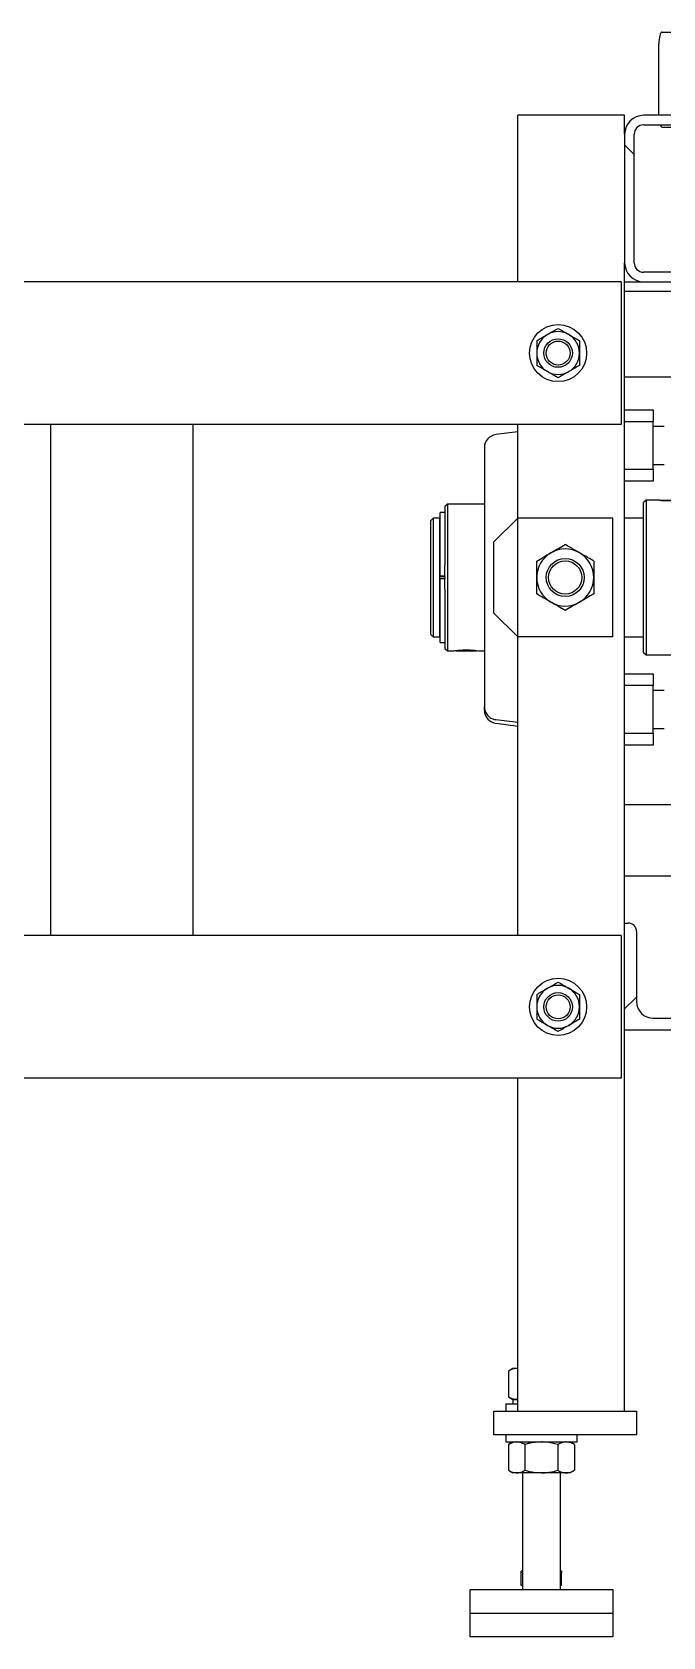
# Model space of a CAD drawing. Header units: millimetres. Extents: x 0 to 11880, y 0 to 8400.
# Drawn here: x 2892 to 3157, y 4853 to 5528 of the extents above; entities that cross this region are included whole.
import ezdxf

# ---------------------------------------------------------------- set-up
doc = ezdxf.new("R2010")
doc.units = ezdxf.units.MM
doc.header["$LTSCALE"] = 20

msp = doc.modelspace()

# ---------------------------------------------------------------- hatches: boundary and pattern name
at = {"linetype": 'Continuous', "lineweight": 18}
h = msp.add_hatch(dxfattribs=at)
h.set_pattern_fill('ANSI31', scale=20, angle=90, style=0)
edge = h.paths.add_edge_path(flags=0)
edge.add_line((3149.02, 5422.53), (3191.02, 5422.53))
edge.add_line((3191.02, 5422.53), (3191.02, 5426.53))
edge.add_line((3191.02, 5426.53), (3149.02, 5426.53))
edge.add_arc((3149.02, 5430.53), 4, 180, 270, ccw=False)
edge.add_line((3145.02, 5430.53), (3145.02, 5484.53))
edge.add_arc((3149.02, 5484.53), 4, 90, 180, ccw=False)
edge.add_line((3149.02, 5488.53), (3162.02, 5488.53))
edge.add_arc((3162.02, 5496.53), 8, 270, 360)
edge.add_line((3170.02, 5496.53), (3170.02, 5527.53))
edge.add_line((3170.02, 5527.53), (3166.02, 5527.53))
edge.add_line((3166.02, 5527.53), (3166.02, 5496.53))
edge.add_arc((3162.02, 5496.53), 4, 270, 360, ccw=False)
edge.add_line((3162.02, 5492.53), (3149.02, 5492.53))
edge.add_arc((3149.02, 5484.53), 8, 90, 180)
edge.add_line((3141.02, 5484.53), (3141.02, 5430.53))
edge.add_arc((3149.02, 5430.53), 8, 180, 270)
h = msp.add_hatch(dxfattribs=at)
h.set_pattern_fill('ANSI31', scale=20, style=0)
edge = h.paths.add_edge_path(flags=0)
edge.add_line((3141.02, 5107.75), (3186.02, 5107.75))
edge.add_line((3186.02, 5107.75), (3186.02, 5109.25))
edge.add_arc((3182.52, 5109.25), 3.5, 0, 90)
edge.add_line((3182.52, 5112.75), (3153.02, 5112.75))
edge.add_arc((3153.02, 5119.75), 7, 180, 270, ccw=False)
edge.add_line((3146.02, 5119.75), (3146.02, 5149.25))
edge.add_arc((3142.52, 5149.25), 3.5, 0, 90)
edge.add_line((3142.52, 5152.75), (3141.02, 5152.75))
edge.add_line((3141.02, 5152.75), (3141.02, 5107.75))

# ---------------------------------------------------------------- linework, layer by layer
at = {"color": 7, "linetype": 'Continuous', "lineweight": 25}
for p, q in [((3155.44, 5492.53), (3155.44, 5522.53)), ((3156.73, 5527.53), (3166.02, 5527.53)), ((3096.02, 5422.53), (3096.02, 5492.53)), ((3141.02, 5492.53), (3096.02, 5492.53)), ((3141.02, 5484.53), (3141.02, 5492.53)), ((3162.02, 5492.53), (3149.02, 5492.53)), ((3149.02, 5488.53), (3162.02, 5488.53)), ((3141.02, 5484.53), (3141.02, 5430.53)), ((3145.02, 5430.53), (3145.02, 5484.53)), ((3156.73, 5487.53), (3166.02, 5487.53)), ((3141.02, 5422.53), (3141.02, 5430.53)), ((3139.52, 5422.53), (2019.52, 5422.53)), ((3139.52, 5422.53), (3139.52, 5420.5)), ((3139.52, 5420.5), (3139.52, 5417.51)), ((3141.02, 5421.53), (3141.02, 5422.53)), ((3141.02, 5422.53), (3149.02, 5422.53)), ((3141.02, 5418.53), (3141.02, 5421.53)), ((3191.02, 5426.53), (3149.02, 5426.53)), ((3149.02, 5422.53), (3191.02, 5422.53)), ((3139.52, 5417.51), (3139.52, 5416.25)), ((3139.52, 5416.25), (3139.52, 5410.27)), ((3141.02, 5418.53), (3603.02, 5418.53)), ((3141.02, 5412.53), (3141.02, 5418.53)), ((3139.52, 5410.27), (3139.52, 5374.79)), ((3141.02, 5385.53), (3141.02, 5412.53)), ((3141.02, 5382.53), (3141.02, 5385.53)), ((3141.02, 5152.75), (3141.02, 5382.53)), ((3141.02, 5382.53), (3603.02, 5382.53)), ((3139.52, 5374.79), (3139.52, 5368.8)), ((3139.52, 5368.8), (3139.52, 5367.55)), ((3139.52, 5367.55), (3139.52, 5364.56)), ((3141.02, 5368.63), (3153.02, 5368.63)), ((3153.02, 5368.63), (3153.02, 5363.63)), ((3139.52, 5362.53), (2019.52, 5362.53)), ((2899.52, 5147.53), (2899.52, 5362.53)), ((2901.55, 5362.53), (2899.52, 5362.53)), ((2959.52, 5362.53), (2957.49, 5362.53)), ((2959.52, 5147.53), (2959.52, 5362.53)), ((3096.02, 5323.13), (3096.02, 5362.53)), ((3139.52, 5364.56), (3139.52, 5362.53)), ((3153.02, 5363.63), (3141.02, 5363.63)), ((3153.02, 5343.63), (3153.02, 5363.63)), ((3157.62, 5361.63), (3153.02, 5361.63)), ((3096.02, 5359.46), (3086.84, 5358.25)), ((3082.02, 5352.75), (3082.02, 5243.82)), ((3141.02, 5343.63), (3153.02, 5343.63)), ((3153.02, 5345.63), (3157.62, 5345.63)), ((3153.02, 5343.63), (3153.02, 5338.63)), ((3153.02, 5338.63), (3141.02, 5338.63)), ((3066.52, 5329.03), (3065.42, 5327.93)), ((3065.42, 5327.93), (3065.42, 5303.16)), ((3082.02, 5329.03), (3066.52, 5329.03)), ((3066.52, 5329.03), (3066.52, 5298.13)), ((3150.02, 5330.63), (3149.02, 5329.63)), ((3149.02, 5266.63), (3149.02, 5329.63)), ((3155.62, 5330.63), (3150.02, 5330.63)), ((3150.02, 5330.63), (3150.02, 5265.63)), ((3155.71, 5330.63), (3162.33, 5330.63)), ((3060.52, 5323.13), (3059.52, 5322.13)), ((3059.52, 5274.13), (3059.52, 5322.13)), ((3063.27, 5323.13), (3060.52, 5323.13)), ((3060.52, 5323.13), (3060.52, 5273.13)), ((3063.27, 5298.13), (3063.27, 5323.13)), ((3065.42, 5325.42), (3063.42, 5325.42)), ((3063.42, 5306.19), (3063.42, 5325.42)), ((3096.02, 5323.13), (3086.02, 5313.13)), ((3096.02, 5273.13), (3096.02, 5323.13)), ((3136.02, 5323.13), (3096.02, 5323.13)), ((3136.02, 5273.13), (3136.02, 5323.13)), ((3149.02, 5323.13), (3141.02, 5323.13)), ((3086.02, 5283.13), (3086.02, 5313.13)), ((3063.42, 5303.16), (3063.42, 5306.19)), ((3063.42, 5303.02), (3063.42, 5303.16)), ((3063.42, 5302.38), (3063.42, 5303.02)), ((3063.42, 5298.63), (3063.42, 5302.38)), ((3065.42, 5302.38), (3065.42, 5303.02)), ((3065.42, 5303.02), (3065.42, 5303.02)), ((3065.42, 5298.63), (3065.42, 5302.38)), ((3063.27, 5273.13), (3063.27, 5298.13)), ((3065.42, 5298.63), (3063.42, 5298.63)), ((3063.42, 5298.51), (3063.42, 5298.63)), ((3063.42, 5297.63), (3063.42, 5297.74)), ((3065.42, 5297.63), (3063.42, 5297.63)), ((3063.42, 5293.88), (3063.42, 5297.63)), ((3063.42, 5293.24), (3063.42, 5293.88)), ((3063.42, 5293.09), (3063.42, 5293.24)), ((3063.42, 5290.07), (3063.42, 5293.09)), ((3065.2, 5298.51), (3063.48, 5298.51)), ((3065.2, 5297.74), (3063.48, 5297.74)), ((3065.42, 5298.62), (3065.42, 5298.63)), ((3065.42, 5298.51), (3065.42, 5298.13)), ((3065.42, 5298.13), (3065.42, 5297.74)), ((3065.42, 5297.63), (3065.42, 5297.64)), ((3065.42, 5293.88), (3065.42, 5297.63)), ((3065.42, 5293.24), (3065.42, 5293.88)), ((3065.42, 5293.23), (3065.42, 5293.24)), ((3065.42, 5293.09), (3065.42, 5268.33)), ((3066.52, 5298.13), (3066.52, 5267.23)), ((3063.42, 5270.83), (3063.42, 5290.07)), ((3086.02, 5283.13), (3096.02, 5273.13)), ((3059.52, 5274.13), (3060.52, 5273.13)), ((3060.52, 5273.13), (3063.27, 5273.13)), ((3096.02, 5147.53), (3096.02, 5273.13)), ((3136.02, 5273.13), (3096.02, 5273.13)), ((3141.02, 5273.13), (3149.02, 5273.13)), ((3063.42, 5270.83), (3065.42, 5270.83)), ((3065.42, 5268.33), (3066.52, 5267.23)), ((3066.52, 5267.23), (3068.75, 5267.23)), ((3069.93, 5267.39), (3070.1, 5267.23)), ((3070.1, 5267.23), (3078.74, 5267.23)), ((3078.74, 5267.23), (3078.9, 5267.39)), ((3080.03, 5267.23), (3082.02, 5267.23)), ((3149.02, 5266.63), (3150.02, 5265.63)), ((3150.02, 5265.63), (3168.02, 5265.63)), ((3141.02, 5257.63), (3153.02, 5257.63)), ((3153.02, 5252.63), (3141.02, 5252.63)), ((3153.02, 5257.63), (3153.02, 5252.63)), ((3153.02, 5232.63), (3153.02, 5252.63)), ((3157.62, 5250.63), (3153.02, 5250.63)), ((3082.02, 5242.33), (3082.02, 5243.82)), ((3096.02, 5237.08), (3086.84, 5238.29)), ((3096.02, 5235.52), (3086.94, 5236.72)), ((3141.02, 5232.63), (3153.02, 5232.63)), ((3153.02, 5234.63), (3157.62, 5234.63)), ((3153.02, 5232.63), (3153.02, 5227.63)), ((3153.02, 5227.63), (3141.02, 5227.63)), ((3603.02, 5202.53), (3141.02, 5202.53)), ((3603.02, 5172.53), (3141.02, 5172.53)), ((3141.02, 5107.75), (3141.02, 5152.75)), ((3141.02, 5152.75), (3142.52, 5152.75)), ((3139.52, 5147.53), (2019.52, 5147.53)), ((2901.55, 5147.53), (2899.52, 5147.53)), ((2959.52, 5147.53), (2957.49, 5147.53)), ((3139.52, 5147.53), (3139.52, 5145.5)), ((3139.52, 5145.5), (3139.52, 5142.51)), ((3146.02, 5149.25), (3146.02, 5119.75)), ((3139.52, 5142.51), (3139.52, 5141.25)), ((3139.52, 5141.25), (3139.52, 5135.27)), ((3139.52, 5135.27), (3139.52, 5099.79)), ((3153.02, 5112.75), (3182.52, 5112.75)), ((3186.02, 5107.75), (3141.02, 5107.75)), ((3141.02, 4947.53), (3141.02, 5107.75)), ((3139.52, 5099.79), (3139.52, 5093.8)), ((3139.52, 5093.8), (3139.52, 5092.55)), ((3139.52, 5092.55), (3139.52, 5089.56)), ((3139.52, 5089.56), (3139.52, 5087.53)), ((3139.52, 5087.53), (2019.52, 5087.53)), ((3096.02, 4947.53), (3096.02, 5087.53)), ((3094.02, 4965.43), (3092.16, 4964.36)), ((3092.16, 4964.36), (3092.16, 4953.5)), ((3095.63, 4965.43), (3094.02, 4965.43)), ((3096.02, 4965.36), (3095.63, 4965.43)), ((3096.02, 4965.43), (3095.63, 4965.43)), ((3091.02, 4950.53), (3091.02, 4947.53)), ((3091.02, 4950.53), (3096.02, 4950.53)), ((3092.16, 4953.5), (3094.02, 4952.43)), ((3094.02, 4952.43), (3094.02, 4950.53)), ((3095.63, 4952.43), (3094.02, 4952.43)), ((3094.02, 4952.43), (3096.02, 4952.43)), ((3096.02, 4952.43), (3095.63, 4952.43)), ((3086.02, 4937.53), (3086.02, 4947.53)), ((3086.02, 4947.53), (3146.02, 4947.53)), ((3146.02, 4947.53), (3146.02, 4937.53)), ((3146.02, 4937.53), (3086.02, 4937.53)), ((3091.02, 4937.53), (3091.02, 4934.53)), ((3091.02, 4934.53), (3121.02, 4934.53)), ((3094.02, 4934.53), (3092.16, 4933.46)), ((3119.88, 4933.46), (3118.02, 4934.53)), ((3121.02, 4934.53), (3121.02, 4937.53)), ((3092.16, 4933.46), (3092.16, 4922.6)), ((3099.09, 4933.46), (3099.09, 4922.6)), ((3112.95, 4933.46), (3112.95, 4922.6)), ((3119.88, 4933.46), (3119.88, 4922.6)), ((3092.16, 4922.6), (3094.02, 4921.53)), ((3095.63, 4921.53), (3094.02, 4921.53)), ((3106.02, 4921.53), (3095.63, 4921.53)), ((3098.02, 4921.53), (3098.02, 4872.53)), ((3116.41, 4921.53), (3106.02, 4921.53)), ((3114.02, 4872.53), (3114.02, 4921.53)), ((3118.02, 4921.53), (3116.41, 4921.53)), ((3118.02, 4921.53), (3119.88, 4922.6)), ((3097.79, 4880.33), (3097.52, 4880.17)), ((3098.02, 4880.33), (3097.79, 4880.33)), ((3114.25, 4880.33), (3114.02, 4880.33)), ((3114.52, 4880.17), (3114.25, 4880.33)), ((3098.02, 4879.55), (3097.52, 4879.41)), ((3097.52, 4874.08), (3097.52, 4879.41)), ((3098.02, 4874.08), (3097.52, 4874.08)), ((3114.52, 4879.41), (3114.02, 4879.54)), ((3114.52, 4874.08), (3114.02, 4874.08)), ((3114.52, 4874.08), (3114.52, 4879.41)), ((3076.02, 4862.53), (3076.02, 4872.53)), ((3076.02, 4872.53), (3106.02, 4872.53)), ((3106.02, 4872.53), (3136.02, 4872.53)), ((3136.02, 4872.53), (3136.02, 4862.53)), ((3076.02, 4852.53), (3076.02, 4862.53)), ((3076.02, 4862.53), (3136.02, 4862.53)), ((3136.02, 4862.53), (3136.02, 4852.53)), ((3136.02, 4852.53), (3076.02, 4852.53))]:
    msp.add_line(p, q, dxfattribs=at)
at = {"color": 7, "linetype": 'Continuous', "lineweight": 25, "flags": 128}
for points in [[(3156.73, 5527.53), (3156.48, 5527.43), (3156.24, 5527.15), (3156.01, 5526.68), (3155.82, 5526.06), (3155.66, 5525.3), (3155.54, 5524.44), (3155.46, 5523.5), (3155.44, 5522.53)], [(3155.96, 5488.53), (3156.01, 5488.37), (3156.24, 5487.91), (3156.48, 5487.62), (3156.73, 5487.53)]]:
    msp.add_lwpolyline(points, dxfattribs=at)
at = {"color": 7, "linetype": 'Continuous', "lineweight": 25}
for centre, radius in [((3113.02, 5392.53), 12), ((3113.02, 5392.53), 6), ((3113.02, 5392.53), 5.04), ((3116.02, 5298.13), 8), ((3116.02, 5298.13), 7), ((3113.02, 5117.53), 12), ((3113.02, 5117.53), 6), ((3113.02, 5117.53), 5.04)]:
    msp.add_circle(centre, radius, dxfattribs=at)
for centre, radius, start, end in [((3149.02, 5484.53), 8, 90, 180), ((3149.02, 5484.53), 4, 90, 180), ((3149.02, 5430.53), 8, 180, 270), ((3149.02, 5430.53), 4, 180, 270), ((3113.02, 5392.53), 9, 120, 180), ((3113.02, 5392.53), 9, 60, 120), ((3113.02, 5392.53), 9, 0, 60), ((3113.02, 5392.53), 9, 180, 240), ((3113.02, 5392.53), 9, 300, 0), ((3113.02, 5392.53), 9, 240, 300), ((3087.57, 5352.75), 5.55, 97.5, 180), ((3159.02, 5363.03), 32.58, 264.01045, 275.91503), ((3063.48, 5321.84), 0.215, 180, 252.40266), ((3116.02, 5298.13), 12, 120, 180), ((3116.02, 5298.13), 12, 60, 120), ((3116.02, 5298.13), 12, 0, 60), ((3116.02, 5298.13), 12, 180, 240), ((3116.02, 5298.13), 12, 300, 0), ((3116.02, 5298.13), 12, 240, 300), ((3063.48, 5274.41), 0.215, 107.59734, 180), ((3087.68, 5242.33), 5.66, 180, 262.5), ((3142.52, 5149.25), 3.5, 0, 90), ((3113.02, 5117.53), 9, 120, 180), ((3113.02, 5117.53), 9, 60, 120), ((3113.02, 5117.53), 9, 0, 60), ((3113.02, 5117.53), 9, 180, 240), ((3113.02, 5117.53), 9, 300, 0), ((3153.02, 5119.75), 7, 180, 270), ((3113.02, 5117.53), 9, 240, 300)]:
    msp.add_arc(centre, radius, start, end, dxfattribs=at)
for points, knots in [([(3104.02, 5397.72), (3104.75, 5398.15), (3106.22, 5399), (3107.75, 5399.88), (3108.52, 5400.32)], [0, 0, 0, 0, 0.495458, 1, 1, 1, 1]), ([(3108.52, 5400.32), (3108.63, 5400.38), (3109.43, 5400.85), (3110.96, 5401.73), (3112.33, 5402.52), (3113.02, 5402.92)], [0, 0, 0, 0, 0.07009, 0.530784, 1, 1, 1, 1]), ([(3113.02, 5402.92), (3113.75, 5402.5), (3115.22, 5401.65), (3116.75, 5400.77), (3117.52, 5400.32)], [0, 0, 0, 0, 0.495458, 1, 1, 1, 1]), ([(3117.52, 5400.32), (3117.63, 5400.26), (3118.43, 5399.79), (3119.96, 5398.91), (3121.33, 5398.12), (3122.02, 5397.72)], [0, 0, 0, 0, 0.07009, 0.530784, 1, 1, 1, 1]), ([(3104.02, 5397.72), (3104.02, 5397.29), (3104.02, 5395.59), (3104.02, 5393.83), (3104.02, 5392.53)], [0, 0, 0, 0, 0.257551, 1, 1, 1, 1]), ([(3122.02, 5397.72), (3122.02, 5397.29), (3122.02, 5395.59), (3122.02, 5393.83), (3122.02, 5392.53)], [0, 0, 0, 0, 0.257551, 1, 1, 1, 1]), ([(3104.02, 5392.53), (3104.02, 5392.05), (3104.02, 5390.3), (3104.02, 5388.58), (3104.02, 5387.33)], [0, 0, 0, 0, 0.268634, 1, 1, 1, 1]), ([(3108.52, 5384.73), (3108.41, 5384.79), (3107.6, 5385.26), (3106.08, 5386.14), (3104.71, 5386.93), (3104.02, 5387.33)], [0, 0, 0, 0, 0.07009, 0.5307844, 1, 1, 1, 1]), ([(3122.02, 5387.33), (3121.29, 5386.91), (3119.81, 5386.06), (3118.29, 5385.18), (3117.52, 5384.73)], [0, 0, 0, 0, 0.495458, 1, 1, 1, 1]), ([(3122.02, 5392.53), (3122.02, 5392.05), (3122.02, 5390.3), (3122.02, 5388.58), (3122.02, 5387.33)], [0, 0, 0, 0, 0.268634, 1, 1, 1, 1]), ([(3113.02, 5382.13), (3112.29, 5382.56), (3110.81, 5383.41), (3109.29, 5384.29), (3108.52, 5384.73)], [0, 0, 0, 0, 0.495458, 1, 1, 1, 1]), ([(3117.52, 5384.73), (3117.41, 5384.67), (3116.6, 5384.2), (3115.08, 5383.33), (3113.71, 5382.53), (3113.02, 5382.13)], [0, 0, 0, 0, 0.07009, 0.530784, 1, 1, 1, 1]), ([(3104.02, 5305.06), (3104.99, 5305.62), (3106.96, 5306.75), (3108.99, 5307.93), (3110.02, 5308.52)], [0, 0, 0, 0, 0.495458, 1, 1, 1, 1]), ([(3110.02, 5308.52), (3110.16, 5308.6), (3111.24, 5309.22), (3113.27, 5310.4), (3115.1, 5311.45), (3116.02, 5311.98)], [0, 0, 0, 0, 0.070099, 0.530789, 1, 1, 1, 1]), ([(3122.02, 5308.52), (3121.47, 5308.83), (3119.44, 5310.01), (3117.47, 5311.15), (3116.02, 5311.98)], [0, 0, 0, 0, 0.268634, 1, 1, 1, 1]), ([(3128.02, 5305.06), (3127.52, 5305.35), (3125.56, 5306.48), (3123.53, 5307.65), (3122.02, 5308.52)], [0, 0, 0, 0, 0.257551, 1, 1, 1, 1]), ([(3104.02, 5298.13), (3104.02, 5298.29), (3104.02, 5299.53), (3104.02, 5301.88), (3104.02, 5303.99), (3104.02, 5305.06)], [0, 0, 0, 0, 0.070099, 0.530789, 1, 1, 1, 1]), ([(3128.02, 5305.06), (3128.02, 5303.93), (3128.02, 5301.66), (3128.02, 5299.31), (3128.02, 5298.13)], [0, 0, 0, 0, 0.495458, 1, 1, 1, 1]), ([(3104.02, 5291.2), (3104.02, 5292.32), (3104.02, 5294.59), (3104.02, 5296.94), (3104.02, 5298.13)], [0, 0, 0, 0, 0.495458, 1, 1, 1, 1]), ([(3128.02, 5298.13), (3128.02, 5297.96), (3128.02, 5296.72), (3128.02, 5294.37), (3128.02, 5292.26), (3128.02, 5291.2)], [0, 0, 0, 0, 0.070099, 0.530789, 1, 1, 1, 1]), ([(3110.02, 5287.73), (3109.47, 5288.05), (3107.44, 5289.22), (3105.47, 5290.36), (3104.02, 5291.2)], [0, 0, 0, 0, 0.268634, 1, 1, 1, 1]), ([(3116.02, 5284.27), (3115.52, 5284.56), (3113.56, 5285.69), (3111.53, 5286.86), (3110.02, 5287.73)], [0, 0, 0, 0, 0.257551, 1, 1, 1, 1]), ([(3122.02, 5287.73), (3121.88, 5287.65), (3120.8, 5287.03), (3118.77, 5285.86), (3116.94, 5284.8), (3116.02, 5284.27)], [0, 0, 0, 0, 0.070099, 0.530789, 1, 1, 1, 1]), ([(3128.02, 5291.2), (3127.04, 5290.64), (3125.08, 5289.5), (3123.04, 5288.33), (3122.02, 5287.73)], [0, 0, 0, 0, 0.495458, 1, 1, 1, 1]), ([(3068.75, 5267.23), (3068.8, 5267.24), (3068.9, 5267.25), (3069.71, 5267.37), (3070.96, 5267.52), (3072.64, 5267.64), (3074.6, 5267.69), (3076.59, 5267.62), (3078.36, 5267.47), (3079.56, 5267.31), (3080.12, 5267.22), (3080.05, 5267.23), (3080.03, 5267.24)], [0, 0, 0, 0, 0.092617, 0.186659, 0.286263, 0.394185, 0.509145, 0.627449, 0.745569, 0.859451, 0.96453, 1, 1, 1, 1]), ([(3082.02, 5243.82), (3082.04, 5243.48), (3082.09, 5242.51), (3082.67, 5240.98), (3083.89, 5239.51), (3085.36, 5238.59), (3086.41, 5238.38), (3086.84, 5238.29)], [0, 0, 0, 0, 0.128184, 0.36429, 0.599732, 0.834046, 1, 1, 1, 1]), ([(3104.02, 5122.72), (3104.75, 5123.15), (3106.22, 5124), (3107.75, 5124.88), (3108.52, 5125.32)], [0, 0, 0, 0, 0.495458, 1, 1, 1, 1]), ([(3108.52, 5125.32), (3108.63, 5125.38), (3109.43, 5125.85), (3110.96, 5126.73), (3112.33, 5127.52), (3113.02, 5127.92)], [0, 0, 0, 0, 0.07009, 0.530784, 1, 1, 1, 1]), ([(3113.02, 5127.92), (3113.75, 5127.5), (3115.22, 5126.65), (3116.75, 5125.77), (3117.52, 5125.32)], [0, 0, 0, 0, 0.495458, 1, 1, 1, 1]), ([(3117.52, 5125.32), (3117.63, 5125.26), (3118.43, 5124.79), (3119.96, 5123.91), (3121.33, 5123.12), (3122.02, 5122.72)], [0, 0, 0, 0, 0.07009, 0.530784, 1, 1, 1, 1]), ([(3104.02, 5122.72), (3104.02, 5122.29), (3104.02, 5120.59), (3104.02, 5118.83), (3104.02, 5117.53)], [0, 0, 0, 0, 0.257551, 1, 1, 1, 1]), ([(3104.02, 5117.53), (3104.02, 5117.05), (3104.02, 5115.3), (3104.02, 5113.58), (3104.02, 5112.33)], [0, 0, 0, 0, 0.268634, 1, 1, 1, 1]), ([(3122.02, 5122.72), (3122.02, 5122.29), (3122.02, 5120.59), (3122.02, 5118.83), (3122.02, 5117.53)], [0, 0, 0, 0, 0.257551, 1, 1, 1, 1]), ([(3122.02, 5117.53), (3122.02, 5117.05), (3122.02, 5115.3), (3122.02, 5113.58), (3122.02, 5112.33)], [0, 0, 0, 0, 0.268634, 1, 1, 1, 1]), ([(3108.52, 5109.73), (3108.41, 5109.79), (3107.6, 5110.26), (3106.08, 5111.14), (3104.71, 5111.93), (3104.02, 5112.33)], [0, 0, 0, 0, 0.07009, 0.5307844, 1, 1, 1, 1]), ([(3122.02, 5112.33), (3121.29, 5111.91), (3119.81, 5111.06), (3118.29, 5110.18), (3117.52, 5109.73)], [0, 0, 0, 0, 0.495458, 1, 1, 1, 1]), ([(3113.02, 5107.13), (3112.29, 5107.56), (3110.81, 5108.41), (3109.29, 5109.29), (3108.52, 5109.73)], [0, 0, 0, 0, 0.495458, 1, 1, 1, 1]), ([(3117.52, 5109.73), (3117.41, 5109.67), (3116.6, 5109.2), (3115.08, 5108.33), (3113.71, 5107.53), (3113.02, 5107.13)], [0, 0, 0, 0, 0.07009, 0.530784, 1, 1, 1, 1]), ([(3095.63, 4965.43), (3095.54, 4965.43), (3094.92, 4965.42), (3093.75, 4965.18), (3092.7, 4964.63), (3092.16, 4964.36)], [0, 0, 0, 0, 0.070099, 0.530789, 1, 1, 1, 1]), ([(3092.16, 4953.5), (3092.73, 4953.2), (3093.86, 4952.59), (3095.03, 4952.48), (3095.63, 4952.43)], [0, 0, 0, 0, 0.495458, 1, 1, 1, 1]), ([(3095.63, 4952.43), (3095.71, 4952.42), (3095.84, 4952.42), (3095.97, 4952.45), (3096.02, 4952.46)], [0, 0, 0, 0, 0.626884, 1, 1, 1, 1]), ([(3095.63, 4934.53), (3095.54, 4934.53), (3094.92, 4934.52), (3093.75, 4934.28), (3092.7, 4933.73), (3092.16, 4933.46)], [0, 0, 0, 0, 0.070099, 0.530789, 1, 1, 1, 1]), ([(3099.09, 4933.46), (3098.53, 4933.75), (3097.39, 4934.36), (3096.22, 4934.47), (3095.63, 4934.53)], [0, 0, 0, 0, 0.495458, 1, 1, 1, 1]), ([(3106.02, 4934.53), (3104.28, 4934.41), (3101.93, 4934.25), (3099.67, 4933.62), (3099.09, 4933.46)], [0, 0, 0, 0, 0.7424487, 1, 1, 1, 1]), ([(3112.95, 4933.46), (3111.28, 4933.88), (3108.99, 4934.45), (3106.65, 4934.51), (3106.02, 4934.53)], [0, 0, 0, 0, 0.731366, 1, 1, 1, 1]), ([(3116.41, 4934.53), (3116.33, 4934.53), (3115.71, 4934.52), (3114.54, 4934.28), (3113.48, 4933.73), (3112.95, 4933.46)], [0, 0, 0, 0, 0.070099, 0.530789, 1, 1, 1, 1]), ([(3119.88, 4933.46), (3119.31, 4933.75), (3118.18, 4934.36), (3117, 4934.47), (3116.41, 4934.53)], [0, 0, 0, 0, 0.495458, 1, 1, 1, 1]), ([(3092.16, 4922.6), (3092.73, 4922.3), (3093.86, 4921.69), (3095.03, 4921.58), (3095.63, 4921.53)], [0, 0, 0, 0, 0.495458, 1, 1, 1, 1]), ([(3095.63, 4921.53), (3095.71, 4921.53), (3096.33, 4921.54), (3097.5, 4921.77), (3098.56, 4922.32), (3099.09, 4922.6)], [0, 0, 0, 0, 0.070099, 0.530789, 1, 1, 1, 1]), ([(3099.09, 4922.6), (3099.67, 4922.44), (3101.93, 4921.81), (3104.28, 4921.65), (3106.02, 4921.53)], [0, 0, 0, 0, 0.257551, 1, 1, 1, 1]), ([(3106.02, 4921.53), (3106.65, 4921.54), (3108.99, 4921.6), (3111.28, 4922.18), (3112.95, 4922.6)], [0, 0, 0, 0, 0.268634, 1, 1, 1, 1]), ([(3112.95, 4922.6), (3113.51, 4922.3), (3114.65, 4921.69), (3115.82, 4921.58), (3116.41, 4921.53)], [0, 0, 0, 0, 0.495458, 1, 1, 1, 1]), ([(3116.41, 4921.53), (3116.49, 4921.53), (3117.12, 4921.54), (3118.29, 4921.77), (3119.34, 4922.32), (3119.88, 4922.6)], [0, 0, 0, 0, 0.070099, 0.530789, 1, 1, 1, 1]), ([(3097.52, 4879.41), (3097.52, 4879.52), (3097.52, 4879.85), (3097.52, 4880.16), (3097.52, 4880.13), (3097.52, 4880.12)], [0, 0, 0, 0, 0.260824, 0.759869, 1, 1, 1, 1]), ([(3114.52, 4880.12), (3114.52, 4880.13), (3114.52, 4880.17), (3114.52, 4879.86), (3114.52, 4879.52), (3114.52, 4879.41)], [0, 0, 0, 0, 0.227284, 0.739167, 1, 1, 1, 1])]:
    msp.add_open_spline(points, degree=3, knots=knots, dxfattribs=at)

doc.saveas('drawing.dxf')
